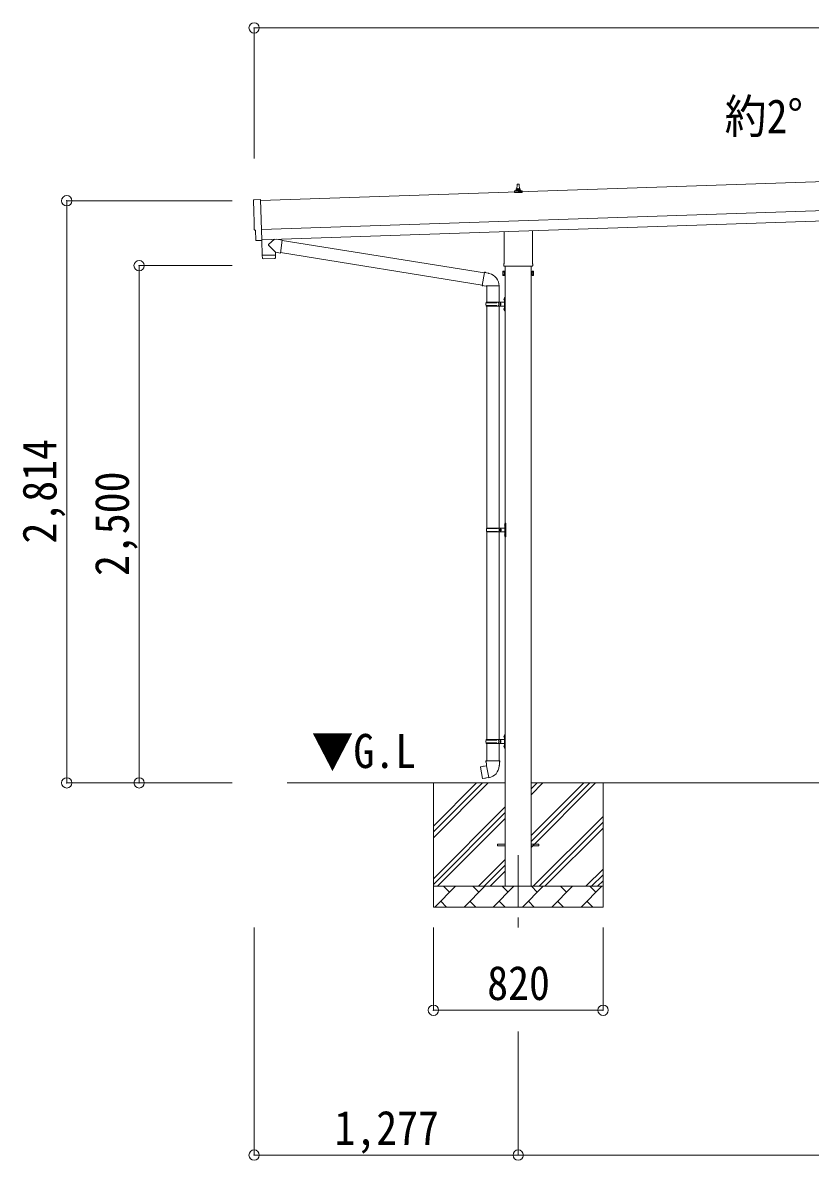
# Model space of a CAD drawing. Units: millimetres at full size, sheet at 1:50. Extents: x -14053 to 14053, y -9700 to 9700.
# Drawn here: x 354 to 4162, y -6165 to -667 of the extents above; entities that cross this region are included whole.
import ezdxf
from ezdxf.enums import TextEntityAlignment as Align

# ---------------------------------------------------------------- set-up
doc = ezdxf.new("R2010")
doc.units = ezdxf.units.MM
doc.header["$LTSCALE"] = 50
doc.header["$PDMODE"] = 32
doc.header["$PDSIZE"] = 50
doc.linetypes.add('CHAIN1', pattern=[8, 5, -1, 1, -1])
for name, color, linetype, lineweight in [('0-1_Defpoints', 7, 'CHAIN1', 9), ('0-2_TEXT1', 4, 'Continuous', 9), ('0-3_SHAPE', 7, 'Continuous', 9), ('0-7_PARTS2', 7, 'Continuous', 9), ('0-8_TABLE1', 6, 'Continuous', 9), ('0-9_DIM1', 7, 'Continuous', 9)]:
    doc.layers.add(name, color=color, linetype=linetype, lineweight=lineweight)
doc.styles.add('ＭＳ ゴシック', font='')
doc.styles.get('ＭＳ ゴシック').set_extended_font_data('MS Gothic')

msp = doc.modelspace()

# ---------------------------------------------------------------- linework, layer by layer
at = {"layer": '0-1_Defpoints'}
msp.add_line((2750.05, -4691.27), (2750.05, -5040.27), dxfattribs=at)
at = {"layer": '0-2_TEXT1'}
for p, q in [((7395.95, -1329.71), (1503.83, -1526.11)), ((1508.5, -1666.04), (7400.61, -1469.63)), ((2731.8, -1487.51), (2731.8, -1479.8)), ((2732.19, -1479.01), (2767.92, -1479.01)), ((2732.57, -1478.83), (2739.29, -1477.2)), ((2739.67, -1477.01), (2760.44, -1477.01)), ((2740.05, -1476.23), (2740.05, -1472.01)), ((2741.05, -1472.01), (2759.05, -1472.01)), ((2744.05, -1472.01), (2744.78, -1448.49)), ((2745.78, -1447.51), (2754.33, -1447.51)), ((2755.33, -1448.49), (2756.05, -1472.01)), ((2760.05, -1476.23), (2760.05, -1472.01)), ((2767.54, -1478.83), (2760.82, -1477.2)), ((2768.3, -1487.51), (2768.3, -1479.8)), ((1510.16, -1716.01), (7402.28, -1519.6)), ((2768.3, -1487.51), (2731.8, -1487.51)), ((2681.75, -1831.5), (2681.75, -1676.95)), ((2818.35, -1672.4), (2818.35, -1831.5)), ((1490.67, -1720.43), (1483.74, -1720.3)), ((2676.05, -1869.77), (2676.81, -1868.46)), ((2683.05, -1868.46), (2676.81, -1868.46)), ((2680.05, -1840.27), (2680.05, -1834.77)), ((2817.99, -1843.77), (2682.12, -1843.77)), ((2683.05, -1888.09), (2683.05, -1868.46)), ((2683.05, -1869.07), (2685.55, -1869.07)), ((2687.55, -1843.77), (2687.55, -4841.27)), ((2812.55, -1843.77), (2812.55, -4841.27)), ((2817.05, -1869.07), (2814.55, -1869.07)), ((2817.05, -1888.09), (2817.05, -1868.46)), ((2817.05, -1868.46), (2823.3, -1868.46)), ((2820.05, -1834.77), (2820.05, -1840.27)), ((2824.05, -1869.77), (2823.3, -1868.46)), ((2676.05, -1869.77), (2676.05, -1886.77)), ((2676.05, -1886.77), (2676.81, -1888.09)), ((2683.05, -1873.37), (2676.81, -1873.37)), ((2683.05, -1883.18), (2676.81, -1883.18)), ((2683.05, -1888.09), (2676.81, -1888.09)), ((2685.55, -1887.47), (2683.05, -1887.47)), ((2812.55, -1888.77), (2814.55, -1888.77)), ((2814.55, -1887.47), (2817.05, -1887.47)), ((2817.05, -1873.37), (2823.3, -1873.37)), ((2817.05, -1883.18), (2823.3, -1883.18)), ((2817.05, -1888.09), (2823.3, -1888.09)), ((2824.05, -1886.77), (2823.3, -1888.09)), ((2824.05, -1869.77), (2824.05, -1886.77)), ((2650.05, -4636.77), (2687.55, -4636.77)), ((2650.05, -4645.77), (2650.05, -4636.77)), ((2650.05, -4645.77), (2687.55, -4645.77)), ((2812.55, -4636.77), (2850.05, -4636.77)), ((2812.55, -4645.77), (2850.05, -4645.77)), ((2850.05, -4645.77), (2850.05, -4636.77))]:
    msp.add_line(p, q, dxfattribs=at)
for points in [[(1472.17, -1523.73), (1503.66, -1521.03), (1510.26, -1718.77)], [(1480.8, -1717.4), (1479.24, -1670.4), (1478.64, -1670.42)], [(1491.4, -1720.13), (1492.04, -1719.48), (1510.29, -1719.78)], [(2814.55, -1888.77), (2814.55, -1867.77), (2812.55, -1867.77)]]:
    msp.add_lwpolyline(points, dxfattribs=at)
msp.add_lwpolyline([(2685.55, -1888.77), (2685.55, -1867.77), (2687.55, -1867.77), (2687.55, -1888.77)], close=True, dxfattribs=at)
for centre, radius, start, end in [((2732.8, -1479.8), 1, 103.62699, 180), ((2739.05, -1476.23), 1, 283.62699, 0), ((2744.14, -1472.65), 4.13, 90, 171.17633), ((2741.05, -1473.01), 1, 90, 180), ((2745.78, -1448.51), 1, 90, 178.60509), ((2753.39, -1472.01), 4.83, 133.60282, 180), ((2746.72, -1472.01), 4.83, 0, 46.39718), ((2754.33, -1448.51), 1, 1.39491, 90), ((2755.97, -1472.65), 4.13, 8.82367, 90), ((2759.05, -1473.01), 1, 0, 90), ((2761.05, -1476.23), 1, 180, 256.37301), ((2767.3, -1479.8), 1, 0, 76.37301), ((2680.4, -1870.91), 4.34, 145.61575, 214.38425), ((2684.05, -1834.77), 4, 125.09963, 180), ((2684.05, -1840.27), 4, 180, 194.47751), ((2684.05, -1840.27), 4, 194.47751, 241.04498), ((2816.05, -1840.27), 4, 298.95502, 345.52249), ((2816.05, -1834.77), 4, 0, 54.90037), ((2816.05, -1840.27), 4, 345.52249, 0), ((2819.71, -1870.91), 4.34, 325.61575, 34.38425), ((2692.3, -1878.27), 16.24, 162.41205, 197.58795), ((2680.4, -1885.64), 4.34, 145.61575, 214.38425), ((2807.81, -1878.27), 16.24, 342.41205, 17.58795), ((2819.71, -1885.64), 4.34, 325.61575, 34.38425)]:
    msp.add_arc(centre, radius, start, end, dxfattribs=at)
for centre, major_axis, ratio, start_param, end_param in [((1472.42, -1526.72), (-3, -0.1), 0.99863, 4.7647489, 6.2979817), ((-3288.45, -1755.88), (4760.73, 158.69), 0.99863, 6.2686928, 6.2979817), ((1478.49, -1666.02), (-4.4, -0.15), 0.99863, 6.2686928, 7.8539816), ((1483.81, -1717.29), (-2.11, -2.14), 0.9974, 5.5252311, 7.0411395), ((1490.69, -1719.43), (-0.704, -0.714), 0.9974, 0.7579542, 1.5707963)]:
    msp.add_ellipse(centre, major_axis=major_axis, ratio=ratio, start_param=start_param, end_param=end_param, dxfattribs=at)
at = {"layer": '0-3_SHAPE'}
for p, q in [((2687.55, -4341.27), (1633.04, -4341.27)), ((2340.05, -4341.27), (2340.05, -4941.27)), ((2340.05, -4549.76), (2548.54, -4341.27)), ((2340.05, -4578.04), (2576.82, -4341.27)), ((2340.05, -4606.33), (2605.11, -4341.27)), ((6087.55, -4341.27), (2812.55, -4341.27)), ((2812.55, -4370.1), (2841.38, -4341.27)), ((2812.55, -4398.38), (2869.66, -4341.27)), ((2812.55, -4652.94), (3124.22, -4341.27)), ((2812.55, -4596.37), (3067.65, -4341.27)), ((2812.55, -4624.66), (3095.94, -4341.27)), ((3160.05, -4341.27), (3160.05, -4941.27)), ((2340.05, -4804.31), (2687.55, -4456.81)), ((2340.05, -4832.6), (2687.55, -4485.1)), ((2822.21, -4841.27), (3160.05, -4503.43)), ((2359.66, -4841.27), (2687.55, -4513.38)), ((2850.5, -4841.27), (3160.05, -4531.72)), ((2878.78, -4841.27), (3160.05, -4560)), ((2557.65, -4841.27), (2687.55, -4711.37)), ((2585.94, -4841.27), (2687.55, -4739.66)), ((2614.22, -4841.27), (2687.55, -4767.94)), ((3076.77, -4841.27), (3160.05, -4757.99)), ((3105.05, -4841.27), (3160.05, -4786.27)), ((3133.34, -4841.27), (3160.05, -4814.56)), ((2340.05, -4841.27), (3160.05, -4841.27)), ((2346.5, -4941.27), (2446.5, -4841.27)), ((2417.95, -4869.83), (2389.39, -4841.27)), ((2487.92, -4941.27), (2587.92, -4841.27)), ((2559.37, -4869.83), (2530.82, -4841.27)), ((2629.34, -4941.27), (2729.34, -4841.27)), ((2700.79, -4869.83), (2672.24, -4841.27)), ((2770.77, -4941.27), (2870.77, -4841.27)), ((2842.21, -4869.83), (2813.66, -4841.27)), ((2912.19, -4941.27), (3012.19, -4841.27)), ((2983.63, -4869.83), (2955.08, -4841.27)), ((3053.61, -4941.27), (3153.61, -4841.27)), ((3125.05, -4869.83), (3096.5, -4841.27)), ((3160.05, -4941.27), (2340.05, -4941.27)), ((2375.05, -4912.72), (2403.61, -4941.27)), ((2516.48, -4912.72), (2545.03, -4941.27)), ((2657.9, -4912.72), (2686.45, -4941.27)), ((2799.32, -4912.72), (2827.87, -4941.27)), ((2940.74, -4912.72), (2969.29, -4941.27)), ((3082.16, -4912.72), (3110.72, -4941.27))]:
    msp.add_line(p, q, dxfattribs=at)
at = {"layer": '0-8_TABLE1'}
for p, q in [((1473.05, -692.16), (1473.05, -1323.55)), ((1473.05, -692.16), (7433.05, -692.16)), ((567.05, -1527.27), (1367.05, -1527.27)), ((567.05, -1527.27), (567.05, -4341.27)), ((917.05, -1841.27), (1367.05, -1841.27)), ((917.05, -1841.27), (917.05, -4341.27)), ((567.05, -4341.27), (1367.05, -4341.27)), ((1473.05, -6140.27), (1473.05, -5040.27)), ((2340.05, -5440.27), (2340.05, -5040.27)), ((3160.05, -5440.27), (3160.05, -5040.27)), ((2340.05, -5440.27), (3160.05, -5440.27)), ((2750.05, -6140.27), (2750.05, -5542.27)), ((2750.05, -6140.27), (1473.05, -6140.27)), ((2750.05, -6140.27), (6150.05, -6140.27))]:
    msp.add_line(p, q, dxfattribs=at)
for p in [(1473.05, -692.16), (567.05, -1527.27), (917.05, -1841.27), (567.05, -4341.27), (917.05, -4341.27), (2340.05, -5440.27), (3160.05, -5440.27), (1473.05, -6140.27), (2750.05, -6140.27)]:
    msp.add_point(p, dxfattribs=at)
at = {"layer": '0-9_DIM1'}
for p, q in [((1510.26, -1718.77), (1510.29, -1719.77)), ((1575.83, -1776.84), (1544.33, -1744.33)), ((1571.58, -1713.96), (1544.37, -1736.99)), ((1609.27, -1717.25), (1583.36, -1713.57)), ((1609.27, -1717.25), (1600.31, -1780.32)), ((1609.02, -1719.03), (2586.18, -1875.72)), ((1512.3, -1791.98), (1512.96, -1805.02)), ((1573.57, -1805.95), (1516.06, -1807.86)), ((1516.76, -1790.83), (1516.81, -1791.83)), ((1571.73, -1789), (1571.75, -1790)), ((1575.83, -1776.84), (1600.31, -1780.32)), ((1575.83, -1776.84), (1576.23, -1788.85)), ((1600.57, -1778.44), (2575.76, -1934.81)), ((2586.51, -1873.9), (2575.44, -1936.63)), ((2586.51, -1873.9), (2587.65, -1871.92)), ((2586.51, -1873.9), (2606.14, -1877.72)), ((2587.65, -1871.92), (2591.21, -1872.55)), ((2591.21, -1872.55), (2591.63, -1874.89)), ((2606.14, -1877.72), (2607.83, -1879.35)), ((2607.83, -1879.35), (2609.94, -1879.8)), ((2575.44, -1936.63), (2575.84, -1938.89)), ((2575.44, -1936.63), (2595.2, -1939.76)), ((2575.84, -1938.89), (2579.4, -1939.51)), ((2579.4, -1939.51), (2580.6, -1937.45)), ((2595.2, -1939.76), (2597.4, -1938.78)), ((2657.7, -1939.17), (2596.52, -1939.17)), ((2597.55, -1939.17), (2597.55, -2018.47)), ((2657.55, -1939.17), (2657.55, -2018.47)), ((2594.55, -2020.47), (2644.89, -2020.47)), ((2595.55, -2018.47), (2681.55, -2018.47)), ((2595.55, -2018.47), (2595.55, -2020.47)), ((2654.55, -2018.47), (2654.55, -2022.97)), ((2654.55, -2022.97), (2656.55, -2022.97)), ((2654.55, -2036.47), (2654.55, -2031.97)), ((2654.55, -2031.97), (2656.55, -2031.97)), ((2656.55, -2022.97), (2656.55, -2031.97)), ((2662.55, -2018.47), (2662.55, -2036.47)), ((2662.55, -2022.97), (2665.55, -2022.97)), ((2662.55, -2031.97), (2665.55, -2031.97)), ((2665.55, -2022.97), (2665.55, -2031.97)), ((2681.25, -2001.32), (2683.3, -2002.32)), ((2682.52, -1999.32), (2683.15, -1999.32)), ((2682.52, -1999.32), (2682.52, -2007.62)), ((2682.52, -2007.62), (2683.15, -2007.62)), ((2683.15, -1999.32), (2683.55, -1999.72)), ((2683.3, -2002.32), (2683.91, -2003.47)), ((2683.55, -1995.47), (2686.55, -1993.97)), ((2683.55, -1995.47), (2683.55, -2059.47)), ((2686.55, -1993.97), (2686.55, -2060.97)), ((2686.55, -1993.97), (2687.55, -1993.97)), ((2687.55, -1993.97), (2687.55, -2060.97)), ((2594.55, -2034.47), (2644.89, -2034.47)), ((2595.55, -2036.47), (2595.55, -2034.47)), ((2595.55, -2036.47), (2681.55, -2036.47)), ((2597.55, -2036.47), (2597.55, -3109.77)), ((2657.55, -2036.47), (2657.55, -3109.77)), ((2681.25, -2049.32), (2683.3, -2050.32)), ((2682.52, -2047.32), (2683.15, -2047.32)), ((2682.52, -2047.32), (2682.52, -2055.62)), ((2682.52, -2055.62), (2683.15, -2055.62)), ((2683.15, -2047.32), (2683.15, -2055.62)), ((2683.15, -2047.32), (2683.55, -2047.72)), ((2683.15, -2055.62), (2683.55, -2055.22)), ((2683.3, -2050.32), (2683.91, -2051.47)), ((2683.55, -2059.47), (2686.55, -2060.97)), ((2686.55, -2060.97), (2687.55, -2060.97)), ((2597.05, -3111.77), (2647.39, -3111.77)), ((2597.05, -3125.77), (2647.39, -3125.77)), ((2597.55, -3127.77), (2597.55, -4132.27)), ((2598.05, -3109.77), (2684.05, -3109.77)), ((2598.05, -3109.77), (2598.05, -3111.77)), ((2598.05, -3127.77), (2598.05, -3125.77)), ((2598.05, -3127.77), (2684.05, -3127.77)), ((2657.05, -3109.77), (2657.05, -3114.27)), ((2657.05, -3114.27), (2659.05, -3114.27)), ((2657.05, -3127.77), (2657.05, -3123.27)), ((2657.05, -3123.27), (2659.05, -3123.27)), ((2657.55, -3127.77), (2657.55, -4132.27)), ((2659.05, -3114.27), (2659.05, -3123.27)), ((2665.05, -3109.77), (2665.05, -3127.77)), ((2665.05, -3114.27), (2668.05, -3114.27)), ((2665.05, -3123.27), (2668.05, -3123.27)), ((2668.05, -3114.27), (2668.05, -3123.27)), ((2683.75, -3092.63), (2685.8, -3093.62)), ((2685.02, -3090.62), (2685.65, -3090.62)), ((2685.02, -3090.62), (2685.02, -3098.92)), ((2685.02, -3098.92), (2685.65, -3098.92)), ((2685.65, -3090.62), (2686.05, -3091.02)), ((2685.8, -3093.62), (2686.41, -3094.77)), ((2686.05, -3086.77), (2689.05, -3085.27)), ((2686.05, -3086.77), (2686.05, -3150.77)), ((2689.05, -3085.27), (2689.05, -3152.27)), ((2689.05, -3085.27), (2690.05, -3085.27)), ((2690.05, -3085.27), (2690.05, -3152.27)), ((2683.75, -3140.63), (2685.8, -3141.62)), ((2685.02, -3138.62), (2685.65, -3138.62)), ((2685.02, -3138.62), (2685.02, -3146.92)), ((2685.02, -3146.92), (2685.65, -3146.92)), ((2685.65, -3138.62), (2685.65, -3146.92)), ((2685.65, -3138.62), (2686.05, -3139.02)), ((2685.65, -3146.92), (2686.05, -3146.52)), ((2685.8, -3141.62), (2686.41, -3142.77)), ((2686.05, -3150.77), (2689.05, -3152.27)), ((2689.05, -3152.27), (2690.05, -3152.27)), ((2681.25, -4115.13), (2683.3, -4116.12)), ((2682.52, -4113.12), (2683.15, -4113.12)), ((2682.52, -4113.12), (2682.52, -4121.42)), ((2682.52, -4121.42), (2683.15, -4121.42)), ((2683.15, -4113.12), (2683.55, -4113.52)), ((2683.3, -4116.12), (2683.91, -4117.27)), ((2683.55, -4109.27), (2686.55, -4107.77)), ((2683.55, -4109.27), (2683.55, -4173.27)), ((2686.55, -4107.77), (2686.55, -4174.77)), ((2686.55, -4107.77), (2687.55, -4107.77)), ((2687.55, -4107.77), (2687.55, -4174.77)), ((2594.55, -4134.27), (2644.89, -4134.27)), ((2594.55, -4148.27), (2644.89, -4148.27)), ((2595.55, -4132.27), (2681.55, -4132.27)), ((2595.55, -4132.27), (2595.55, -4134.27)), ((2595.55, -4150.27), (2595.55, -4148.27)), ((2595.55, -4150.27), (2681.55, -4150.27)), ((2597.55, -4150.27), (2597.55, -4235.2)), ((2654.55, -4132.27), (2654.55, -4136.77)), ((2654.55, -4136.77), (2656.55, -4136.77)), ((2654.55, -4150.27), (2654.55, -4145.77)), ((2654.55, -4145.77), (2656.55, -4145.77)), ((2656.55, -4136.77), (2656.55, -4145.77)), ((2657.55, -4150.27), (2657.55, -4235.2)), ((2662.55, -4132.27), (2662.55, -4150.27)), ((2662.55, -4136.77), (2665.55, -4136.77)), ((2662.55, -4145.77), (2665.55, -4145.77)), ((2665.55, -4136.77), (2665.55, -4145.77)), ((2681.25, -4163.13), (2683.3, -4164.12)), ((2682.52, -4161.12), (2683.15, -4161.12)), ((2682.52, -4161.12), (2682.52, -4169.42)), ((2682.52, -4169.42), (2683.15, -4169.42)), ((2683.15, -4161.12), (2683.15, -4169.42)), ((2683.15, -4161.12), (2683.55, -4161.52)), ((2683.15, -4169.42), (2683.55, -4169.02)), ((2683.3, -4164.12), (2683.91, -4165.27)), ((2683.55, -4173.27), (2686.55, -4174.77)), ((2686.55, -4174.77), (2687.55, -4174.77)), ((2569.1, -4263.65), (2568.29, -4264.82)), ((2568.29, -4264.82), (2577.91, -4319.38)), ((2596.96, -4258.4), (2569.1, -4263.65)), ((2581.84, -4261.05), (2581.63, -4261.29)), ((2595.7, -4235.2), (2593.55, -4235.98)), ((2593.55, -4235.98), (2593.55, -4239.6)), ((2593.55, -4239.6), (2595.8, -4240.42)), ((2659.4, -4235.2), (2595.7, -4235.2)), ((2595.7, -4235.2), (2596.05, -4255.2)), ((2596.05, -4255.2), (2597.4, -4257.2)), ((2607.32, -4315.7), (2597.18, -4258.22)), ((2597.21, -4257.4), (2597.21, -4258.11)), ((2597.4, -4257.2), (2597.37, -4257.21)), ((2657.74, -4257.14), (2657.67, -4259.31)), ((2659.06, -4255.2), (2657.74, -4257.14)), ((2659.4, -4235.2), (2659.06, -4255.2)), ((2661.55, -4239.6), (2659.31, -4240.42)), ((2659.4, -4235.2), (2661.55, -4235.98)), ((2661.55, -4235.98), (2661.55, -4239.6)), ((2591.93, -4318.29), (2591.65, -4318.14)), ((2607.62, -4316.46), (2607.38, -4315.8))]:
    msp.add_line(p, q, dxfattribs=at)
for points in [[(1509.89, -1719.77), (1512.26, -1790.98), (1576.23, -1788.85)], [(1576.47, -1802.9), (1576.26, -1789.85), (1512.3, -1791.98)], [(2681.25, -2005.62), (2683.3, -2004.62), (2683.91, -2003.47)], [(2683.15, -1999.32), (2683.15, -2007.62), (2683.55, -2007.22)], [(2681.25, -2053.62), (2683.3, -2052.62), (2683.91, -2051.47)], [(2683.75, -3096.92), (2685.8, -3095.92), (2686.41, -3094.77)], [(2685.65, -3090.62), (2685.65, -3098.92), (2686.05, -3098.52)], [(2683.75, -3144.92), (2685.8, -3143.92), (2686.41, -3142.77)], [(2681.25, -4119.42), (2683.3, -4118.42), (2683.91, -4117.27)], [(2683.15, -4113.12), (2683.15, -4121.42), (2683.55, -4121.02)], [(2681.25, -4167.42), (2683.3, -4166.42), (2683.91, -4165.27)], [(2584.08, -4260.83), (2583.8, -4260.68), (2581.84, -4261.05)], [(2607.05, -4315.61), (2579.07, -4320.2), (2577.91, -4319.38)], [(2594.12, -4317.73), (2593.9, -4317.97), (2591.93, -4318.29)]]:
    msp.add_lwpolyline(points, dxfattribs=at)
for centre, radius, start, end in [((1547.75, -1740.68), 5, 132.56466, 226.88314), ((1515.95, -1804.86), 3, 182.90915, 271.95747), ((1573.47, -1802.95), 3, 271.90915, 0.90915), ((2597.4, -1938.78), 60.3, 359.62495, 78), ((2643.3, -2027.47), 49.25, 171.82876, 180.00002), ((2643.3, -2027.47), 49.25, 180.00002, 188.17127), ((2644.89, -2018.47), 2, 270, 359.99998), ((2686.85, -2003.47), 6, 136.21765, 223.78235), ((2681.55, -2016.47), 2, 270, 359.99998), ((2644.89, -2036.47), 2, 0.00005, 90.00004), ((2686.85, -2051.47), 6, 136.21765, 223.78235), ((2681.55, -2038.47), 2, 0.00005, 90.00004), ((2645.8, -3118.77), 49.25, 171.82876, 180.00002), ((2645.8, -3118.77), 49.25, 180.00002, 188.17127), ((2647.39, -3109.77), 2, 270, 359.99998), ((2647.39, -3127.77), 2, 0.00005, 90.00004), ((2689.35, -3094.77), 6, 136.21765, 223.78235), ((2684.05, -3107.77), 2, 270, 359.99998), ((2684.05, -3129.77), 2, 0.00005, 90.00004), ((2689.35, -3142.77), 6, 136.21765, 223.78235), ((2686.85, -4117.27), 6, 136.21765, 223.78235), ((2643.3, -4141.27), 49.25, 171.82876, 180.00002), ((2643.3, -4141.27), 49.25, 180.00002, 188.17127), ((2644.89, -4132.27), 2, 270, 359.99998), ((2644.89, -4150.27), 2, 0.00005, 90.00004), ((2686.85, -4165.27), 6, 136.21765, 223.78235), ((2681.55, -4130.27), 2, 270, 359.99998), ((2681.55, -4152.27), 2, 0.00005, 90.00004), ((2596.91, -4258.11), 0.3, 280.66842, 0), ((2597.41, -4257.4), 0.2, 100, 180), ((2597.4, -4257.2), 60.3, 279.96938, 358), ((2607.1, -4315.9), 0.3, 20, 99.33158), ((2607.81, -4316.39), 0.2, 200, 279.96938)]:
    msp.add_arc(centre, radius, start, end, dxfattribs=at)

# ---------------------------------------------------------------- texts
at = {"layer": '0-7_PARTS2', "style": 'ＭＳ ゴシック', "width": 0.9}
for s, p in [('約2°', (3748.34, -1251.14)), ('▼G.L', (1750.67, -4319.06))]:
    msp.add_text(s, height=165, dxfattribs=at).set_placement(p, align=Align.BOTTOM_LEFT)
at = {"layer": '0-8_TABLE1', "color": 7, "style": 'ＭＳ ゴシック', "width": 0.9}
for s, p in [('2,814', (567.05, -3184.27)), ('2,500', (917.05, -3341.27))]:
    msp.add_text(s, height=165, rotation=90, dxfattribs=at).set_placement(p, align=Align.BOTTOM_LEFT)
for s, p in [('820', (2600.05, -5440.27)), ('1,277', (1861.55, -6140.27))]:
    msp.add_text(s, height=165, dxfattribs=at).set_placement(p, align=Align.BOTTOM_LEFT)

doc.saveas('drawing.dxf')
